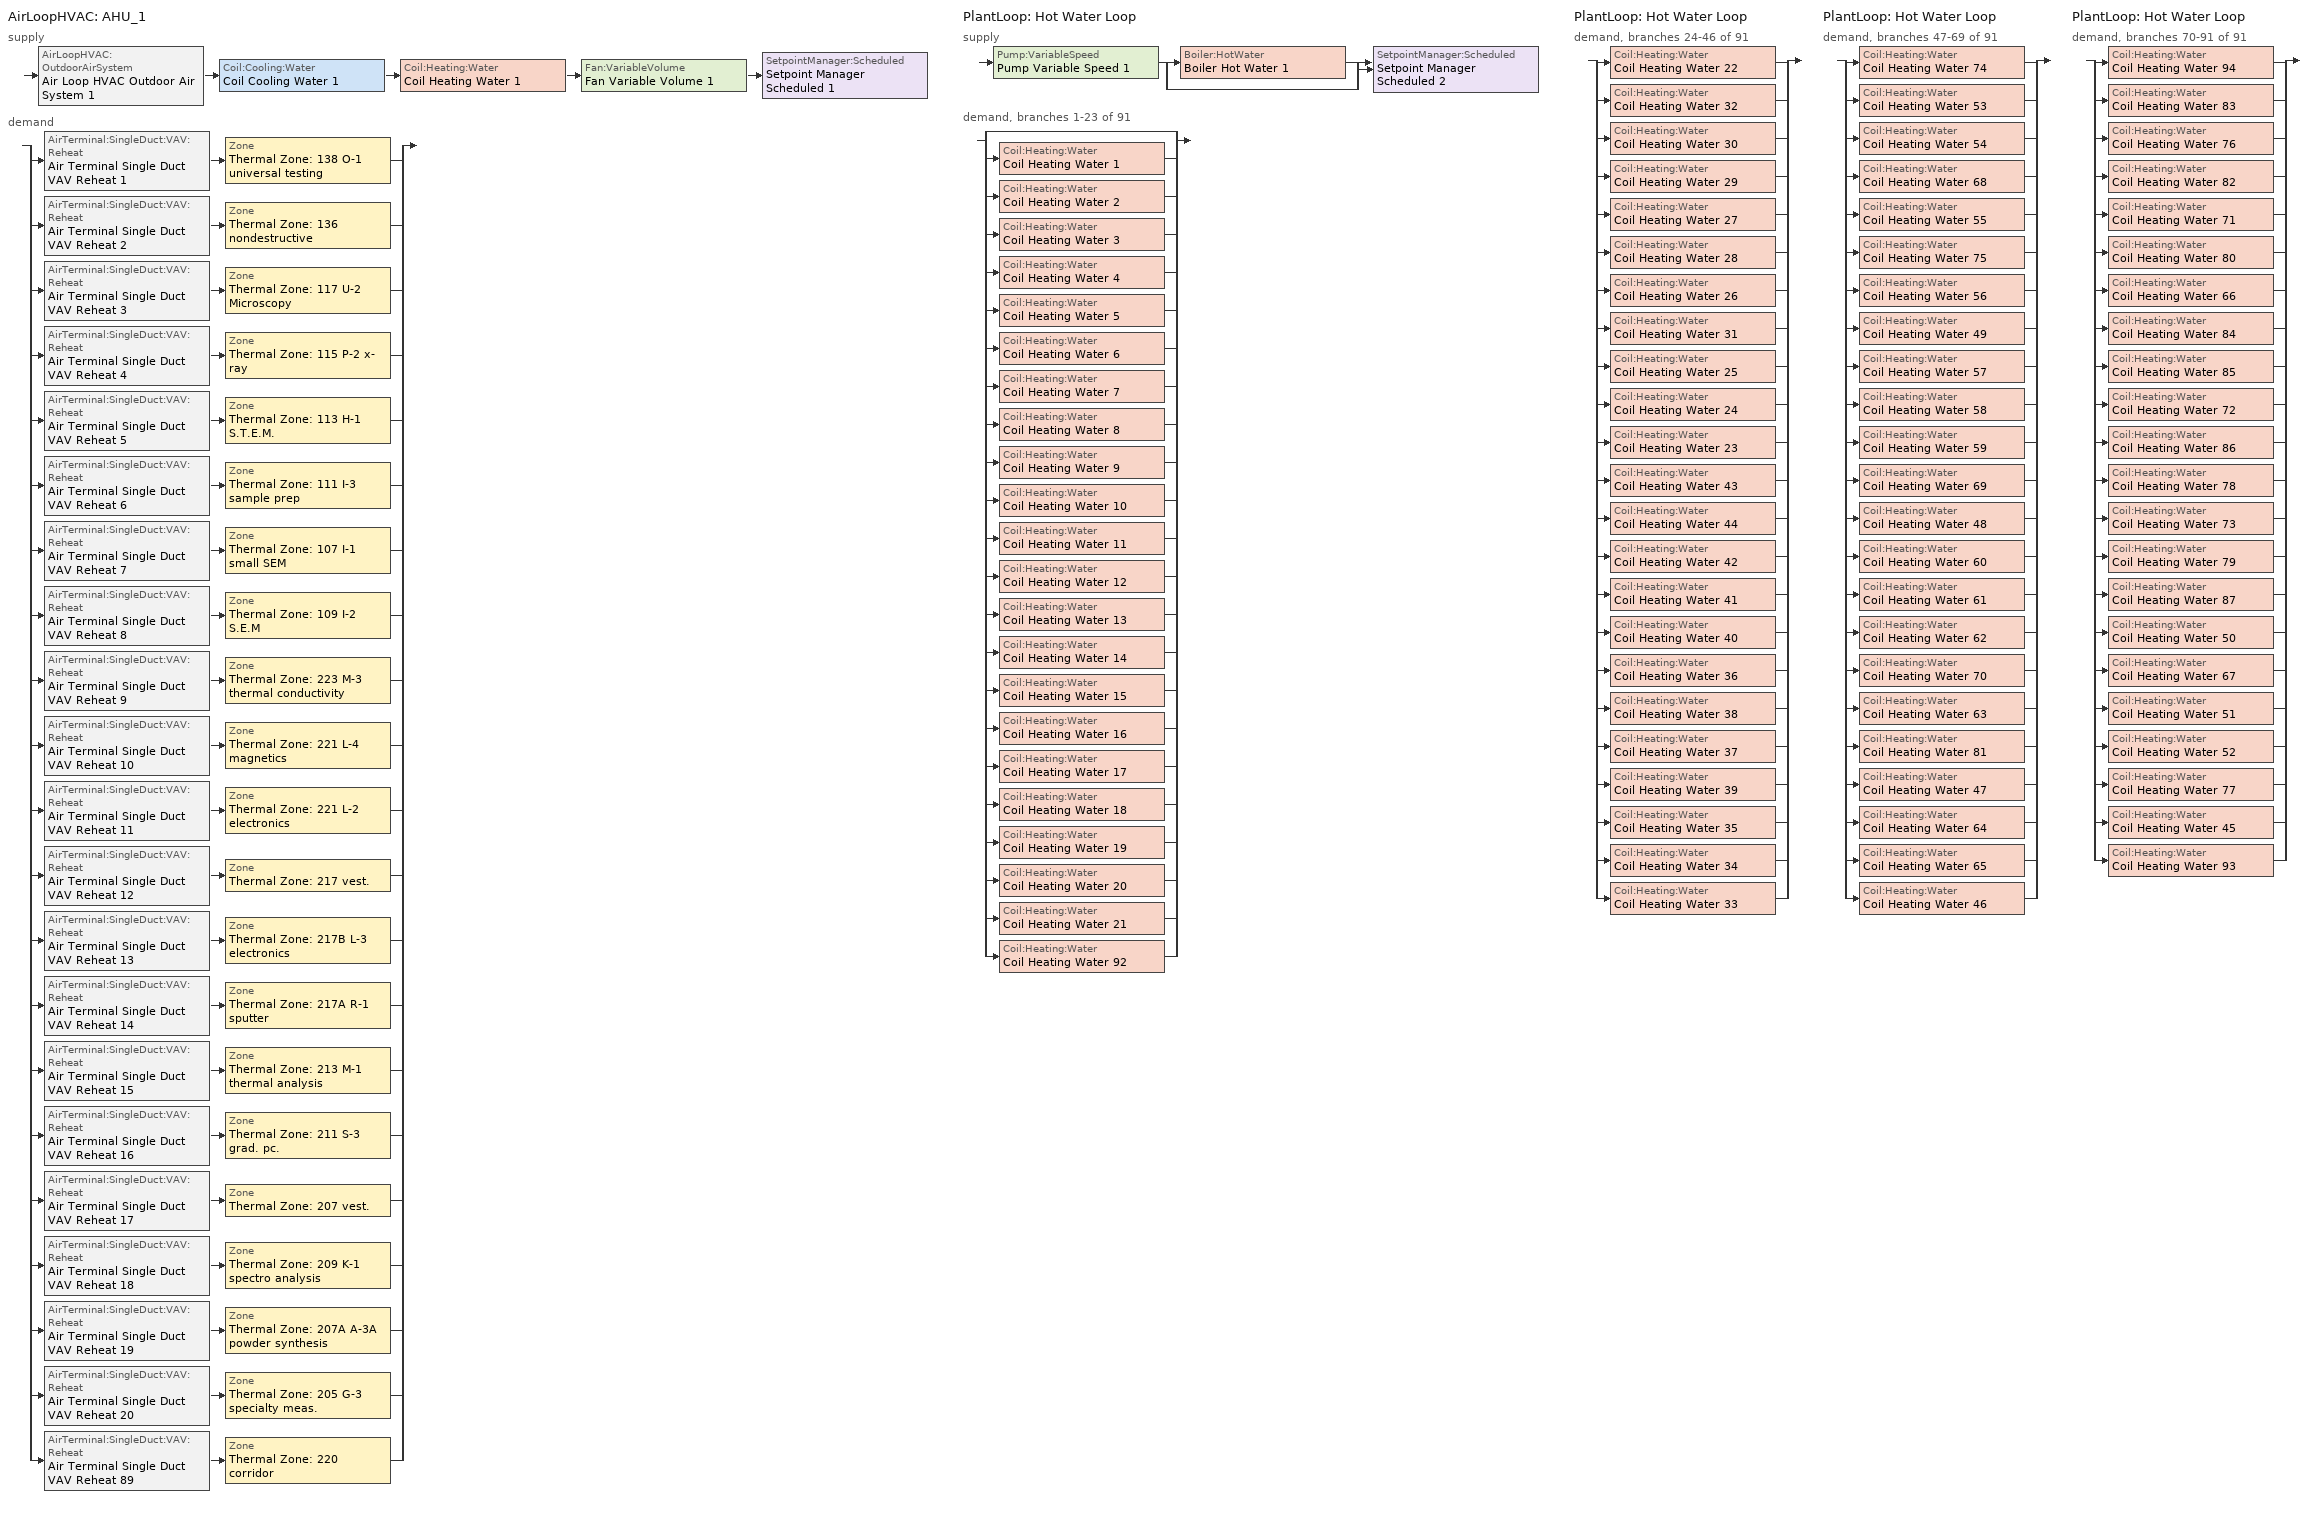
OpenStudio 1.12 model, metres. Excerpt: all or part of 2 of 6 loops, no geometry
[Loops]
AirLoopHVAC 'AHU_1'
 supply: AirLoopHVAC:OutdoorAirSystem 'Air Loop HVAC Outdoor Air System 1' > Coil:Cooling:Water 'Coil Cooling Water 1' > Coil:Heating:Water 'Coil Heating Water 1' > Fan:VariableVolume 'Fan Variable Volume 1' > SetpointManager:Scheduled 'Setpoint Manager Scheduled 1'
 demand: split
  | AirTerminal:SingleDuct:VAV:Reheat 'Air Terminal Single Duct VAV Reheat 1' > Zone 'Thermal Zone: 138 O-1 universal testing'
  | AirTerminal:SingleDuct:VAV:Reheat 'Air Terminal Single Duct VAV Reheat 2' > Zone 'Thermal Zone: 136 nondestructive'
  | AirTerminal:SingleDuct:VAV:Reheat 'Air Terminal Single Duct VAV Reheat 3' > Zone 'Thermal Zone: 117 U-2 Microscopy'
  | AirTerminal:SingleDuct:VAV:Reheat 'Air Terminal Single Duct VAV Reheat 4' > Zone 'Thermal Zone: 115 P-2 x-ray'
  | AirTerminal:SingleDuct:VAV:Reheat 'Air Terminal Single Duct VAV Reheat 5' > Zone 'Thermal Zone: 113 H-1 S.T.E.M.'
  | AirTerminal:SingleDuct:VAV:Reheat 'Air Terminal Single Duct VAV Reheat 6' > Zone 'Thermal Zone: 111 I-3 sample prep'
  | AirTerminal:SingleDuct:VAV:Reheat 'Air Terminal Single Duct VAV Reheat 7' > Zone 'Thermal Zone: 107 I-1 small SEM'
  | AirTerminal:SingleDuct:VAV:Reheat 'Air Terminal Single Duct VAV Reheat 8' > Zone 'Thermal Zone: 109 I-2 S.E.M'
  | AirTerminal:SingleDuct:VAV:Reheat 'Air Terminal Single Duct VAV Reheat 9' > Zone 'Thermal Zone: 223 M-3 thermal conductivity'
  | AirTerminal:SingleDuct:VAV:Reheat 'Air Terminal Single Duct VAV Reheat 10' > Zone 'Thermal Zone: 221 L-4 magnetics'
  | AirTerminal:SingleDuct:VAV:Reheat 'Air Terminal Single Duct VAV Reheat 11' > Zone 'Thermal Zone: 221 L-2 electronics'
  | AirTerminal:SingleDuct:VAV:Reheat 'Air Terminal Single Duct VAV Reheat 12' > Zone 'Thermal Zone: 217 vest.'
  | AirTerminal:SingleDuct:VAV:Reheat 'Air Terminal Single Duct VAV Reheat 13' > Zone 'Thermal Zone: 217B L-3 electronics'
  | AirTerminal:SingleDuct:VAV:Reheat 'Air Terminal Single Duct VAV Reheat 14' > Zone 'Thermal Zone: 217A R-1 sputter'
  | AirTerminal:SingleDuct:VAV:Reheat 'Air Terminal Single Duct VAV Reheat 15' > Zone 'Thermal Zone: 213 M-1 thermal analysis'
  | AirTerminal:SingleDuct:VAV:Reheat 'Air Terminal Single Duct VAV Reheat 16' > Zone 'Thermal Zone: 211 S-3 grad. pc.'
  | AirTerminal:SingleDuct:VAV:Reheat 'Air Terminal Single Duct VAV Reheat 17' > Zone 'Thermal Zone: 207 vest.'
  | AirTerminal:SingleDuct:VAV:Reheat 'Air Terminal Single Duct VAV Reheat 18' > Zone 'Thermal Zone: 209 K-1 spectro analysis'
  | AirTerminal:SingleDuct:VAV:Reheat 'Air Terminal Single Duct VAV Reheat 19' > Zone 'Thermal Zone: 207A A-3A powder synthesis'
  | AirTerminal:SingleDuct:VAV:Reheat 'Air Terminal Single Duct VAV Reheat 20' > Zone 'Thermal Zone: 205 G-3 specialty meas.'
  | AirTerminal:SingleDuct:VAV:Reheat 'Air Terminal Single Duct VAV Reheat 89' > Zone 'Thermal Zone: 220 corridor'
PlantLoop 'Hot Water Loop'
 supply: Pump:VariableSpeed 'Pump Variable Speed 1' > split
  | Boiler:HotWater 'Boiler Hot Water 1'
  | bypass
  join > SetpointManager:Scheduled 'Setpoint Manager Scheduled 2'
 demand, branches 1-23 of 91: split
  | bypass
  | Coil:Heating:Water 'Coil Heating Water 1'
  | Coil:Heating:Water 'Coil Heating Water 2'
  | Coil:Heating:Water 'Coil Heating Water 3'
  | Coil:Heating:Water 'Coil Heating Water 4'
  | Coil:Heating:Water 'Coil Heating Water 5'
  | Coil:Heating:Water 'Coil Heating Water 6'
  | Coil:Heating:Water 'Coil Heating Water 7'
  | Coil:Heating:Water 'Coil Heating Water 8'
  | Coil:Heating:Water 'Coil Heating Water 9'
  | Coil:Heating:Water 'Coil Heating Water 10'
  | Coil:Heating:Water 'Coil Heating Water 11'
  | Coil:Heating:Water 'Coil Heating Water 12'
  | Coil:Heating:Water 'Coil Heating Water 13'
  | Coil:Heating:Water 'Coil Heating Water 14'
  | Coil:Heating:Water 'Coil Heating Water 15'
  | Coil:Heating:Water 'Coil Heating Water 16'
  | Coil:Heating:Water 'Coil Heating Water 17'
  | Coil:Heating:Water 'Coil Heating Water 18'
  | Coil:Heating:Water 'Coil Heating Water 19'
  | Coil:Heating:Water 'Coil Heating Water 20'
  | Coil:Heating:Water 'Coil Heating Water 21'
  | Coil:Heating:Water 'Coil Heating Water 92'
PlantLoop 'Hot Water Loop'
 demand, branches 24-46 of 91: split
  | Coil:Heating:Water 'Coil Heating Water 22'
  | Coil:Heating:Water 'Coil Heating Water 32'
  | Coil:Heating:Water 'Coil Heating Water 30'
  | Coil:Heating:Water 'Coil Heating Water 29'
  | Coil:Heating:Water 'Coil Heating Water 27'
  | Coil:Heating:Water 'Coil Heating Water 28'
  | Coil:Heating:Water 'Coil Heating Water 26'
  | Coil:Heating:Water 'Coil Heating Water 31'
  | Coil:Heating:Water 'Coil Heating Water 25'
  | Coil:Heating:Water 'Coil Heating Water 24'
  | Coil:Heating:Water 'Coil Heating Water 23'
  | Coil:Heating:Water 'Coil Heating Water 43'
  | Coil:Heating:Water 'Coil Heating Water 44'
  | Coil:Heating:Water 'Coil Heating Water 42'
  | Coil:Heating:Water 'Coil Heating Water 41'
  | Coil:Heating:Water 'Coil Heating Water 40'
  | Coil:Heating:Water 'Coil Heating Water 36'
  | Coil:Heating:Water 'Coil Heating Water 38'
  | Coil:Heating:Water 'Coil Heating Water 37'
  | Coil:Heating:Water 'Coil Heating Water 39'
  | Coil:Heating:Water 'Coil Heating Water 35'
  | Coil:Heating:Water 'Coil Heating Water 34'
  | Coil:Heating:Water 'Coil Heating Water 33'
PlantLoop 'Hot Water Loop'
 demand, branches 47-69 of 91: split
  | Coil:Heating:Water 'Coil Heating Water 74'
  | Coil:Heating:Water 'Coil Heating Water 53'
  | Coil:Heating:Water 'Coil Heating Water 54'
  | Coil:Heating:Water 'Coil Heating Water 68'
  | Coil:Heating:Water 'Coil Heating Water 55'
  | Coil:Heating:Water 'Coil Heating Water 75'
  | Coil:Heating:Water 'Coil Heating Water 56'
  | Coil:Heating:Water 'Coil Heating Water 49'
  | Coil:Heating:Water 'Coil Heating Water 57'
  | Coil:Heating:Water 'Coil Heating Water 58'
  | Coil:Heating:Water 'Coil Heating Water 59'
  | Coil:Heating:Water 'Coil Heating Water 69'
  | Coil:Heating:Water 'Coil Heating Water 48'
  | Coil:Heating:Water 'Coil Heating Water 60'
  | Coil:Heating:Water 'Coil Heating Water 61'
  | Coil:Heating:Water 'Coil Heating Water 62'
  | Coil:Heating:Water 'Coil Heating Water 70'
  | Coil:Heating:Water 'Coil Heating Water 63'
  | Coil:Heating:Water 'Coil Heating Water 81'
  | Coil:Heating:Water 'Coil Heating Water 47'
  | Coil:Heating:Water 'Coil Heating Water 64'
  | Coil:Heating:Water 'Coil Heating Water 65'
  | Coil:Heating:Water 'Coil Heating Water 46'
PlantLoop 'Hot Water Loop'
 demand, branches 70-91 of 91: split
  | Coil:Heating:Water 'Coil Heating Water 94'
  | Coil:Heating:Water 'Coil Heating Water 83'
  | Coil:Heating:Water 'Coil Heating Water 76'
  | Coil:Heating:Water 'Coil Heating Water 82'
  | Coil:Heating:Water 'Coil Heating Water 71'
  | Coil:Heating:Water 'Coil Heating Water 80'
  | Coil:Heating:Water 'Coil Heating Water 66'
  | Coil:Heating:Water 'Coil Heating Water 84'
  | Coil:Heating:Water 'Coil Heating Water 85'
  | Coil:Heating:Water 'Coil Heating Water 72'
  | Coil:Heating:Water 'Coil Heating Water 86'
  | Coil:Heating:Water 'Coil Heating Water 78'
  | Coil:Heating:Water 'Coil Heating Water 73'
  | Coil:Heating:Water 'Coil Heating Water 79'
  | Coil:Heating:Water 'Coil Heating Water 87'
  | Coil:Heating:Water 'Coil Heating Water 50'
  | Coil:Heating:Water 'Coil Heating Water 67'
  | Coil:Heating:Water 'Coil Heating Water 51'
  | Coil:Heating:Water 'Coil Heating Water 52'
  | Coil:Heating:Water 'Coil Heating Water 77'
  | Coil:Heating:Water 'Coil Heating Water 45'
  | Coil:Heating:Water 'Coil Heating Water 93'
[Sizing:Zone] Zone Cooling Design Supply Air Temperature Input Method=SupplyAirTemperature; Zone Cooling Design Supply Air Temperature {C}=14; Zone Cooling Design Supply Air Temperature Difference {deltaC}=11.11; Zone Heating Design Supply Air Temperature Input Method=SupplyAirTemperature; Zone Heating Design Supply Air Temperature {C}=40; Zone Heating Design Supply Air Temperature Difference {deltaC}=11.11; Zone Cooling Design Supply Air Humidity Ratio {kg-H2O/kg-air}=0.0085; Zone Heating Design Supply Air Humidity Ratio {kg-H2O/kg-air}=0.008; Cooling Design Air Flow Method=DesignDay; Heating Design Air Flow Method=DesignDay; Account for Dedicated Outdoor Air System=No; Dedicated Outdoor Air System Control Strategy=NeutralSupplyAir; Dedicated Outdoor Air Low Setpoint Temperature for Design {C}=autosize; Dedicated Outdoor Air High Setpoint Temperature for Design {C}=autosize
Thermal Zone: 138 O-1 universal testing; Thermal Zone: 211 S-3 grad. pc.; Thermal Zone: 207 vest.; Thermal Zone: 213 M-1 thermal analysis; Thermal Zone: 217A R-1 sputter; Thermal Zone: 109 I-2 S.E.M; Thermal Zone: 111 I-3 sample prep; Thermal Zone: 217 vest.; Thermal Zone: 113 H-1 S.T.E.M.; Thermal Zone: 117 U-2 Microscopy; Thermal Zone: 136 nondestructive; Thermal Zone: 209 K-1 spectro analysis; Thermal Zone: 207A A-3A powder synthesis; Thermal Zone: 223 M-3 thermal conductivity; Thermal Zone: 220 corridor; Thermal Zone: 115 P-2 x-ray; Thermal Zone: 221 L-4 magnetics; Thermal Zone: 107 I-1 small SEM; Thermal Zone: 221 L-2 electronics; Thermal Zone: 205 G-3 specialty meas.; Thermal Zone: 217B L-3 electronics
[Zone equipment]
Thermal Zone: 138 O-1 universal testing: Air Terminal Single Duct VAV Reheat 1
Thermal Zone: 211 S-3 grad. pc.: Air Terminal Single Duct VAV Reheat 16
Thermal Zone: 207 vest.: Air Terminal Single Duct VAV Reheat 17
Thermal Zone: 213 M-1 thermal analysis: Air Terminal Single Duct VAV Reheat 15
Thermal Zone: 217A R-1 sputter: Air Terminal Single Duct VAV Reheat 14
Thermal Zone: 109 I-2 S.E.M: Air Terminal Single Duct VAV Reheat 8
Thermal Zone: 111 I-3 sample prep: Air Terminal Single Duct VAV Reheat 6
Thermal Zone: 217 vest.: Air Terminal Single Duct VAV Reheat 12
Thermal Zone: 113 H-1 S.T.E.M.: Air Terminal Single Duct VAV Reheat 5
Thermal Zone: 117 U-2 Microscopy: Air Terminal Single Duct VAV Reheat 3
Thermal Zone: 136 nondestructive: Air Terminal Single Duct VAV Reheat 2, Zone Exhaust Fan 11
Thermal Zone: 209 K-1 spectro analysis: Air Terminal Single Duct VAV Reheat 18
Thermal Zone: 207A A-3A powder synthesis: Air Terminal Single Duct VAV Reheat 19, Zone Exhaust Fan 4
Thermal Zone: 223 M-3 thermal conductivity: Air Terminal Single Duct VAV Reheat 9
Thermal Zone: 220 corridor: Air Terminal Single Duct VAV Reheat 89
Thermal Zone: 115 P-2 x-ray: Air Terminal Single Duct VAV Reheat 4
Thermal Zone: 221 L-4 magnetics: Air Terminal Single Duct VAV Reheat 10
Thermal Zone: 107 I-1 small SEM: Air Terminal Single Duct VAV Reheat 7
Thermal Zone: 221 L-2 electronics: Air Terminal Single Duct VAV Reheat 11, Zone Exhaust Fan 5, Zone Exhaust Fan 23
Thermal Zone: 205 G-3 specialty meas.: Air Terminal Single Duct VAV Reheat 20, Zone Exhaust Fan 3, Zone Exhaust Fan 21, Zone Exhaust Fan 22
Thermal Zone: 217B L-3 electronics: Air Terminal Single Duct VAV Reheat 13
[AirLoopHVAC]
AHU_1: Availability Schedule=Always On Discrete; Design Supply Air Flow Rate {m3/s}=AutoSize
[Sizing:System]
AHU_1: Type of Load to Size On=Sensible; Design Outdoor Air Flow Rate {m3/s}=Autosize; Minimum System Air Flow Ratio=0.3; Preheat Design Temperature {C}=7; Preheat Design Humidity Ratio {kg-H2O/kg-Air}=0.008; Precool Design Temperature {C}=12.8; Precool Design Humidity Ratio {kg-H2O/kg-Air}=0.008; Central Cooling Design Supply Air Temperature {C}=12.8; Central Heating Design Supply Air Temperature {C}=12.8; Sizing Option=NonCoincident; 100% Outdoor Air in Cooling=Yes; 100% Outdoor Air in Heating=Yes; Central Cooling Design Supply Air Humidity Ratio {kg-H2O/kg-Air}=0.0085; Central Heating Design Supply Air Humidity Ratio {kg-H2O/kg-Air}=0.008; Cooling Design Air Flow Method=DesignDay; Cooling Design Air Flow Rate {m3/s}=0; Heating Design Air Flow Method=DesignDay; Heating Design Air Flow Rate {m3/s}=0; System Outdoor Air Method=ZoneSum; Zone Maximum Outdoor Air Fraction=1; Cooling Supply Air Flow Rate Per Floor Area {m3/s-m2}=0.00996765; Cooling Fraction of Autosized Cooling Supply Air Flow Rate=1; Cooling Supply Air Flow Rate Per Unit Cooling Capacity {m3/s-W}=3.94755e-05; Heating Supply Air Flow Rate Per Floor Area {m3/s-m2}=0.00996765; Heating Fraction of Autosized Heating Supply Air Flow Rate=1; Heating Fraction of Autosized Cooling Supply Air Flow Rate=1; Heating Supply Air Flow Rate Per Unit Heating Capacity {m3/s-W}=3.15882e-05; Cooling Design Capacity Method=CoolingDesignCapacity; Cooling Design Capacity {W}=autosize; Cooling Design Capacity Per Floor Area {W/m2}=234.7; Fraction of Autosized Cooling Design Capacity=1; Heating Design Capacity Method=HeatingDesignCapacity; Heating Design Capacity {W}=autosize; Heating Design Capacity Per Floor Area {W/m2}=157; Fraction of Autosized Heating Design Capacity=1; Central Cooling Capacity Control Method=OnOff
[Fan:VariableVolume]
Fan Variable Volume 1: Availability Schedule=Always On Discrete; Fan Efficiency=0.6045; Pressure Rise {Pa}=500; Maximum Flow Rate {m3/s}=Autosize; Fan Power Minimum Flow Rate Input Method=FixedFlowRate; Fan Power Minimum Flow Fraction=0; Fan Power Minimum Air Flow Rate {m3/s}=0; Motor Efficiency=0.93; Motor In Airstream Fraction=1; Fan Power Coefficient 1=0.0407599; Fan Power Coefficient 2=0.088045; Fan Power Coefficient 3=-0.0729261; Fan Power Coefficient 4=0.94374; Fan Power Coefficient 5=0
[Coil:Heating:Water] Availability Schedule=Always On Discrete
Coil Heating Water 1; Coil Heating Water 2; Coil Heating Water 3; Coil Heating Water 4; Coil Heating Water 5; Coil Heating Water 6; Coil Heating Water 7; Coil Heating Water 8; Coil Heating Water 9; Coil Heating Water 10; Coil Heating Water 11; Coil Heating Water 12; Coil Heating Water 13; Coil Heating Water 14; Coil Heating Water 15; Coil Heating Water 16; Coil Heating Water 17; Coil Heating Water 18; Coil Heating Water 19; Coil Heating Water 20; Coil Heating Water 21; Coil Heating Water 22; Coil Heating Water 23; Coil Heating Water 24; Coil Heating Water 25; Coil Heating Water 26; Coil Heating Water 27; Coil Heating Water 28; Coil Heating Water 29; Coil Heating Water 30; Coil Heating Water 31; Coil Heating Water 32; Coil Heating Water 33; Coil Heating Water 34; Coil Heating Water 35; Coil Heating Water 36; Coil Heating Water 37; Coil Heating Water 38; Coil Heating Water 39; Coil Heating Water 40; Coil Heating Water 41; Coil Heating Water 42; Coil Heating Water 43; Coil Heating Water 44; Coil Heating Water 45; Coil Heating Water 46; Coil Heating Water 47; Coil Heating Water 48; Coil Heating Water 49; Coil Heating Water 50; Coil Heating Water 51; Coil Heating Water 52; Coil Heating Water 53; Coil Heating Water 54; Coil Heating Water 55; Coil Heating Water 56; Coil Heating Water 57; Coil Heating Water 58; Coil Heating Water 59; Coil Heating Water 60; Coil Heating Water 61; Coil Heating Water 62; Coil Heating Water 63; Coil Heating Water 64; Coil Heating Water 65; Coil Heating Water 66; Coil Heating Water 67; Coil Heating Water 68; Coil Heating Water 69; Coil Heating Water 70; Coil Heating Water 71; Coil Heating Water 72; Coil Heating Water 73; Coil Heating Water 74; Coil Heating Water 75; Coil Heating Water 76; Coil Heating Water 77; Coil Heating Water 78; Coil Heating Water 79; Coil Heating Water 80; Coil Heating Water 81; Coil Heating Water 82; Coil Heating Water 83; Coil Heating Water 84; Coil Heating Water 85; Coil Heating Water 86; Coil Heating Water 87; Coil Heating Water 92; Coil Heating Water 93; Coil Heating Water 94
[Coil:Cooling:Water]
Coil Cooling Water 1: Availability Schedule=Always On Discrete
[SetpointManager:Scheduled] Control Variable=Temperature
Name | Schedule
Setpoint Manager Scheduled 1 | Deck_Temperature
Setpoint Manager Scheduled 2 | Hot_Water_Temperature
[Controller:OutdoorAir]
Controller Outdoor Air 1: Minimum Outdoor Air Flow Rate {m3/s}=Autosize; Maximum Outdoor Air Flow Rate {m3/s}=Autosize; Economizer Control Type=NoEconomizer; Economizer Control Action Type=ModulateFlow; Economizer Maximum Limit Dry-Bulb Temperature {C}=28; Economizer Maximum Limit Enthalpy {J/kg}=64000; Economizer Minimum Limit Dry-Bulb Temperature {C}=-100; Lockout Type=NoLockout; Minimum Limit Type=FixedMinimum; Controller Mechanical Ventilation=Controller Mechanical Ventilation 1; High Humidity Control=No; Heat Recovery Bypass Control Type=BypassWhenWithinEconomizerLimits
[Controller:MechanicalVentilation]
Controller Mechanical Ventilation 1: Availability Schedule=Always On Discrete; System Outdoor Air Method=ZoneSum
[AirLoopHVAC:OutdoorAirSystem]
Air Loop HVAC Outdoor Air System 1: Controller=Controller Outdoor Air 1
[PlantLoop]
Hot Water Loop: Fluid Type=Water; Plant Loop Volume {m3}=Autocalculate; Load Distribution Scheme=Optimal
[Sizing:Plant]
Hot Water Loop: Loop Type=Heating; Design Loop Exit Temperature {C}=82; Loop Design Temperature Difference {deltaC}=11; Sizing Option=NonCoincident; Zone Timesteps in Averaging Window=1; Coincident Sizing Factor Mode=None
[Pump:VariableSpeed]
Pump Variable Speed 1: Pump Control Type=Intermittent
[Boiler:HotWater]
Boiler Hot Water 1: Efficiency Curve Temperature Evaluation Variable=LeavingBoiler; Normalized Boiler Efficiency Curve=Boiler Efficiency; Water Outlet Upper Temperature Limit {C}=99; Boiler Flow Mode=ConstantFlow; Parasitic Electric Load {W}=0; Sizing Factor=1
[Controller:WaterCoil] Minimum Actuated Flow {m3/s}=0
Name | Water Coil | Action
Controller Water Coil 1 | Coil Heating Water 1 | Normal
Controller Water Coil 2 | Coil Cooling Water 1 | Reverse
Controller Water Coil 4 | Coil Heating Water 22 | Normal
Controller Water Coil 5 | Coil Heating Water 45 | Normal
[AirTerminal:SingleDuct:VAV:Reheat] Availability Schedule=Always On Discrete; Maximum Air Flow Rate {m3/s}=AutoSize; Zone Minimum Air Flow Input Method=Constant; Constant Minimum Air Flow Fraction=0.3; Fixed Minimum Air Flow Rate {m3/s}=0; Maximum Hot Water or Steam Flow Rate {m3/s}=AutoSize; Minimum Hot Water or Steam Flow Rate {m3/s}=0; Convergence Tolerance=0.001; Damper Heating Action=Normal; Maximum Flow per Zone Floor Area During Reheat {m3/s-m2}=AutoSize; Maximum Flow Fraction During Reheat=AutoSize; Maximum Reheat Air Temperature {C}=35; Control For Outdoor Air=No
Name | Reheat Coil
Air Terminal Single Duct VAV Reheat 1 | Coil Heating Water 2
Air Terminal Single Duct VAV Reheat 2 | Coil Heating Water 3
Air Terminal Single Duct VAV Reheat 3 | Coil Heating Water 4
Air Terminal Single Duct VAV Reheat 4 | Coil Heating Water 5
Air Terminal Single Duct VAV Reheat 5 | Coil Heating Water 6
Air Terminal Single Duct VAV Reheat 6 | Coil Heating Water 7
Air Terminal Single Duct VAV Reheat 7 | Coil Heating Water 8
Air Terminal Single Duct VAV Reheat 8 | Coil Heating Water 9
Air Terminal Single Duct VAV Reheat 9 | Coil Heating Water 10
Air Terminal Single Duct VAV Reheat 10 | Coil Heating Water 11
Air Terminal Single Duct VAV Reheat 11 | Coil Heating Water 12
Air Terminal Single Duct VAV Reheat 12 | Coil Heating Water 13
Air Terminal Single Duct VAV Reheat 13 | Coil Heating Water 14
Air Terminal Single Duct VAV Reheat 14 | Coil Heating Water 15
Air Terminal Single Duct VAV Reheat 15 | Coil Heating Water 16
Air Terminal Single Duct VAV Reheat 16 | Coil Heating Water 17
Air Terminal Single Duct VAV Reheat 17 | Coil Heating Water 18
Air Terminal Single Duct VAV Reheat 18 | Coil Heating Water 19
Air Terminal Single Duct VAV Reheat 19 | Coil Heating Water 20
Air Terminal Single Duct VAV Reheat 20 | Coil Heating Water 21
Air Terminal Single Duct VAV Reheat 89 | Coil Heating Water 92
[Fan:ZoneExhaust] Fan Efficiency=0.6; Pressure Rise {Pa}=0; System Availability Manager Coupling Mode=Decoupled
Zone Exhaust Fan 3; Zone Exhaust Fan 4; Zone Exhaust Fan 5; Zone Exhaust Fan 11; Zone Exhaust Fan 21; Zone Exhaust Fan 22; Zone Exhaust Fan 23
[Schedule:Ruleset]
Name | Default Day Schedule | Summer Design Day Schedule | Winter Design Day Schedule
Deck_Temperature | Deck_Temperature_Default | Deck_Temperature_Summer_Design_Day | Deck_Temperature_Winter_Design_Day
Hot_Water_Temperature | Hot_Water_Temperature_Default | Hot_Water_Temperature_Summer_Design_Day | Hot_Water_Temperature_Winter_Design_Day
[Schedule:Day]
Deck_Temperature_Default; Deck_Temperature_Summer_Design_Day; Deck_Temperature_Winter_Design_Day: 24, 0, 12.8
Hot_Water_Temperature_Default; Hot_Water_Temperature_Summer_Design_Day; Hot_Water_Temperature_Winter_Design_Day: 24, 0, 67
[Schedule:Constant]
Always On Discrete: Value=1
[Curve:Biquadratic]
Boiler Efficiency: Coefficient1 Constant=1; Coefficient2 x=0; Coefficient3 x**2=0; Coefficient4 y=0; Coefficient5 y**2=0; Coefficient6 x*y=0; Minimum Value of x=0; Maximum Value of x=1; Minimum Value of y=0; Maximum Value of y=1; Input Unit Type for X=Dimensionless; Input Unit Type for Y=Dimensionless; Output Unit Type=Dimensionless
